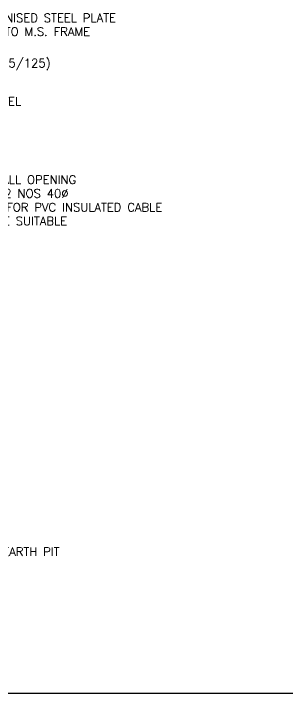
# Model space of a CAD drawing. Header units: inches. Extents: x 1917 to 3477, y 820 to 1550.
# Drawn here: x 2196.3 to 2276.7, y 820.4 to 1020.1 of the extents above; entities that cross this region are included whole.
import ezdxf
from ezdxf.enums import TextEntityAlignment as Align

# ---------------------------------------------------------------- set-up
doc = ezdxf.new("R2010")
doc.units = ezdxf.units.IN
doc.header["$MEASUREMENT"] = 0
doc.layers.add('TITLE', color=7, linetype='Continuous')
doc.layers.add('TXT30', color=2, linetype='Continuous')
doc.styles.add('ROMANS', font='romans.shx')

msp = doc.modelspace()

# ---------------------------------------------------------------- linework, layer by layer
at = {"layer": 'TITLE'}
msp.add_line((2658.58336, 820.36019), (1916.75183, 820.36019), dxfattribs=at)

# ---------------------------------------------------------------- texts
at = {"layer": 'TXT30', "style": 'ROMANS'}
for s, p in [('6mmTHK GALVANISED STEEL PLATE', (2167.31551, 1017.61196)), ('COVER HINGED TO M.S. FRAME', (2167.31551, 1013.56434)), ('BRICK WALL (225/125)', (2167.53927, 1004.31034)), ('170W x 15H WALL OPENING', (2167.73997, 970.05358)), ('FOR FLATS OR 2 NOS 40%%C', (2167.73997, 966.00596)), ('UPVC SLEEVES FOR PVC INSULATED CABLE', (2167.73997, 961.95834)), ('(SLEEVES TO BE SUITABLE', (2167.73997, 957.91072)), ('FOR ELECTRICAL / NEUTRAL / CLEAN EARTH PIT', (2127.59582, 860.77999))]:
    msp.add_text(s, height=2.5, dxfattribs=at).set_placement(p)
msp.add_text('GRADE LEVEL', height=2.5, dxfattribs=at).set_placement((2176.42784, 994.32168), align=Align.MIDDLE_LEFT)

doc.saveas('drawing.dxf')
